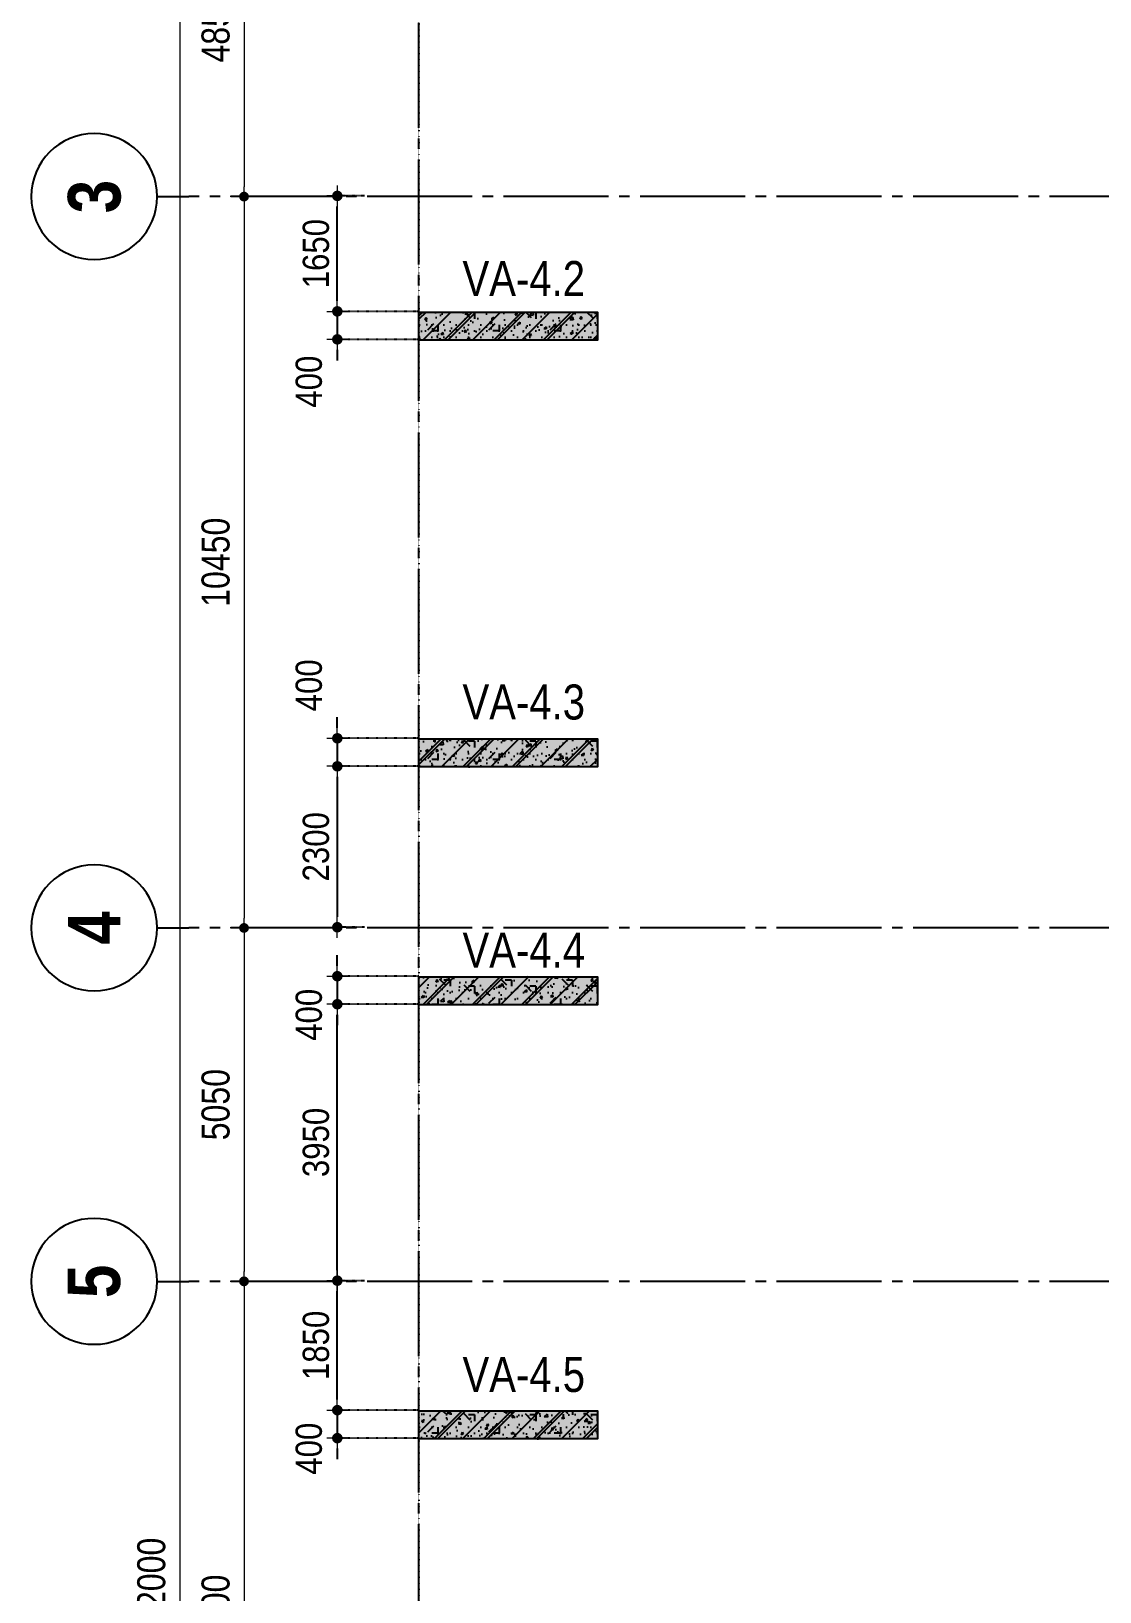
# Model space of a CAD drawing. Header units: millimetres. Extents: x -3973692 to -2843767, y 592734 to 838475.
# Drawn here: x -3354036 to -3338768, y 731085 to 753384 of the extents above; entities that cross this region are included whole.
import ezdxf
from ezdxf.enums import TextEntityAlignment as Align

# ---------------------------------------------------------------- set-up
doc = ezdxf.new("R2010")
doc.units = ezdxf.units.MM
doc.header["$MEASUREMENT"] = 0
doc.header["$PDMODE"] = 3
doc.header["$PDSIZE"] = -20
for name, pattern in [('CHG_XX_Luoi truc-Block A$0$MB_Luoi truc-150-TWA$0$Center101', [13, 10, -1, 1, -1]), ('DOT2', [0.125, 0, -0.125]), ('HIDDEN5', [2.8375, 1.25, -1.5875])]:
    doc.linetypes.add(name, pattern=pattern)
doc.layers.get('0').update_dxf_attribs({"lineweight": 9})
doc.layers.get('Defpoints').update_dxf_attribs({"color": 10, "lineweight": 0})
for name, color, linetype, lineweight in [("'S_General_Dim_1", 1, 'Continuous', 18), ('CHG_XX_Cot_Block A-T2-3$0$DBAO', 3, 'Continuous', 13), ('CHG_XX_Luoi truc-Block A$0$Dim 200', 1, 'Continuous', 5), ('TEXT', 7, 'Continuous', 15)]:
    doc.layers.add(name, color=color, linetype=linetype, lineweight=lineweight)
for name, color, linetype in [('CHG_XX_Cot_Block A-T2-3$0$mb_cot tang 4-8 twa$0$Concrete Hatch', 218, 'Continuous'), ('CHG_XX_Cot_Block A-T2-3$0$mb_cot tang 4-8 twa$0$Concrete Line', 6, 'Continuous'), ('CHG_XX_Cot_Block A-T2-3$0$mb_cot tang 4-8 twa$0$Concrete Solid', 216, 'Continuous'), ('CHG_XX_Luoi truc-Block A$0$MB_Luoi truc-150-TWA$0$Grid', 34, 'Continuous'), ('CHG_XX_Luoi truc-Block A$0$MB_Luoi truc-150-TWA$0$Grid Line', 251, 'CHG_XX_Luoi truc-Block A$0$MB_Luoi truc-150-TWA$0$Center101'), ('dim', 1, 'Continuous')]:
    doc.layers.add(name, color=color, linetype=linetype)
doc.styles.add('arial', font='arial.ttf', dxfattribs={"width": 0.85})
doc.styles.add('CHG_XX_Luoi truc-Block A$0$MB_Luoi truc-150-TWA$0$Grid A-F$0$VNI-HelveCB', font='')
doc.styles.add('CHG_XX_Luoi truc-Block A$0$Star-HelCon', font='')
doc.styles.add('TTP-HelCon', font='')
doc.styles.get('CHG_XX_Luoi truc-Block A$0$MB_Luoi truc-150-TWA$0$Grid A-F$0$VNI-HelveCB').set_extended_font_data('VNI-Helve-Condense', bold=True)
doc.styles.get('CHG_XX_Luoi truc-Block A$0$Star-HelCon').set_extended_font_data('VNI-Helve-Condense')
doc.styles.get('TTP-HelCon').set_extended_font_data('VNI-Helve-Condense')
doc.dimstyles.new('150', dxfattribs={"dimscale": 150, "dimtxt": 2.5, "dimasz": 1, "dimexe": 0, "dimexo": 0, "dimgap": 0.75, "dimtad": 1, "dimdec": 0, "dimzin": 9, "dimdsep": 46, "dimtxsty": 'arial', "dimblk1": 'DIMDOT', "dimblk2": 'DIMDOT', "dimsah": 1, "dimcen": 2, "dimdle": 3, "dimclre": 8, "dimclrt": 2, "dimadec": 0, "dimazin": 0, "dimtfac": 1, "dimtdec": 0, "dimtix": 1, "dimtmove": 2, "dimatfit": 3, "dimldrblk": 'DIMPIJL', "dimfxl": 1, "dimtvp": 1.8, "dimtolj": 1, "dimtzin": 0, "dimarcsym": 0})
doc.dimstyles.new('CHG_XX_Luoi truc-Block A$0$Dim 200', dxfattribs={"dimscale": 200, "dimtxt": 2, "dimasz": 0.7, "dimexe": 1, "dimexo": 1, "dimgap": 1, "dimtad": 1, "dimdec": 0, "dimzin": 12, "dimdsep": 46, "dimtxsty": 'CHG_XX_Luoi truc-Block A$0$Star-HelCon', "dimblk": 'CHG_XX_Luoi truc-Block A$0$_Dot', "dimcen": 1, "dimclrd": 256, "dimclre": 256, "dimclrt": 3, "dimadec": 0, "dimazin": 0, "dimtfac": 1, "dimtdec": 0, "dimtix": 1, "dimtmove": 2, "dimatfit": 3, "dimldrblk": 'CHG_XX_Luoi truc-Block A$0$HTT Arrow 30', "dimfxl": 1, "dimtolj": 1, "dimtzin": 0, "dimarcsym": 0})

# ---------------------------------------------------------------- blocks, each defined once
blk = doc.blocks.new('*U3015')
at = {"layer": 'CHG_XX_Luoi truc-Block A$0$MB_Luoi truc-150-TWA$0$Grid Line'}
blk.add_line((0, 0), (0, 467), dxfattribs=at)
at = {"layer": 'CHG_XX_Luoi truc-Block A$0$MB_Luoi truc-150-TWA$0$Grid', "lineweight": -2, "style": 'CHG_XX_Luoi truc-Block A$0$MB_Luoi truc-150-TWA$0$Grid A-F$0$VNI-HelveCB'}
for tag, p in [('GRIDSUB', (0, 476)), ('GRID', (0, -9))]:
    blk.add_attdef(tag, text='', height=5, dxfattribs=at).set_placement(p, align=Align.MIDDLE)
blk = doc.blocks.new('CHG_XX_Luoi truc-Block A$0$_Dot')
at = {"color": 0, "linetype": 'ByBlock', "lineweight": -2}
blk.add_line((-0.5, 0), (-1, 0), dxfattribs=at)
at = {"color": 0, "linetype": 'ByBlock', "const_width": 0.5}
blk.add_lwpolyline([(-0.25, 0, 1), (0.25, 0, 1)], format="xyb", close=True, dxfattribs=at)
blk = doc.blocks.new('*D2997')
at = {"layer": 'CHG_XX_Luoi truc-Block A$0$Dim 200', "lineweight": -2, "transparency": 16777216}
for p, q in [((-1678.131983339686, 145909.6356885453), (-2699.98452554447, 145909.6356885453)), ((-2499.98452554447, 145769.6356885453), (-2499.984525544469, 141199.6356885453)), ((-1678.131983339686, 141059.6356885453), (-2699.984525544469, 141059.6356885453))]:
    blk.add_line(p, q, dxfattribs=at)
at = {"layer": 'Defpoints', "color": 0, "transparency": 16777216}
for p in [(-1478.131983339686, 145909.6356885453), (-2499.984525544469, 141059.6356885453), (-1478.131983339686, 141059.6356885453)]:
    blk.add_point(p, dxfattribs=at)
at = {"layer": 'CHG_XX_Luoi truc-Block A$0$Dim 200', "lineweight": -2, "transparency": 16777216, "xscale": 140, "yscale": 140, "zscale": 140}
for p, rotation in [((-2499.98452554447, 145909.6356885453), 90), ((-2499.984525544469, 141059.6356885453), 270)]:
    blk.add_blockref('CHG_XX_Luoi truc-Block A$0$_Dot', p, dxfattribs=dict(at, rotation=rotation))
at = {"layer": 'CHG_XX_Luoi truc-Block A$0$Dim 200', "color": 3, "transparency": 16777216, "insert": (-2904.251192211096, 143484.6356885452), "char_height": 400, "attachment_point": 5, "rotation": 90, "style": 'CHG_XX_Luoi truc-Block A$0$Star-HelCon'}
blk.add_mtext('\\A1;4850', dxfattribs=at)
blk = doc.blocks.new('CHG_XX_Luoi truc-Block A$0$HTT Arrow 30')
blk.add_hatch(color=256).paths.add_polyline_path([(-2.5, 0.3750000000000002), (-2.5, -0.3749999999999998), (0, 0)])
at = {"color": 0, "linetype": 'ByBlock', "lineweight": -2}
for p, q in [((0, 0), (-2.5, 0.3750000000000002)), ((-2.5, -0.3749999999999998), (-2.5, 0.3750000000000002)), ((0, 0), (-2.5, -0.3749999999999998))]:
    blk.add_line(p, q, dxfattribs=at)
blk = doc.blocks.new('*D2998')
at = {"layer": 'CHG_XX_Luoi truc-Block A$0$Dim 200', "lineweight": -2, "transparency": 16777216}
for p, q in [((-1678.131983339686, 141059.6356885453), (-2699.984525540747, 141059.6356885453)), ((-2499.984525540747, 140919.6356885453), (-2499.984525540744, 130749.6356885453)), ((-1678.131983812798, 130609.6356885453), (-2699.984525540744, 130609.6356885453))]:
    blk.add_line(p, q, dxfattribs=at)
at = {"layer": 'Defpoints', "color": 0, "transparency": 16777216}
for p in [(-1478.131983339686, 141059.6356885453), (-2499.984525540744, 130609.6356885453), (-1478.131983812798, 130609.6356885453)]:
    blk.add_point(p, dxfattribs=at)
at = {"layer": 'CHG_XX_Luoi truc-Block A$0$Dim 200', "lineweight": -2, "transparency": 16777216, "xscale": 140, "yscale": 140, "zscale": 140}
for p, rotation in [((-2499.984525540747, 141059.6356885453), 90), ((-2499.984525540744, 130609.6356885453), 270)]:
    blk.add_blockref('CHG_XX_Luoi truc-Block A$0$_Dot', p, dxfattribs=dict(at, rotation=rotation))
at = {"layer": 'CHG_XX_Luoi truc-Block A$0$Dim 200', "color": 3, "transparency": 16777216, "insert": (-2904.251192207374, 135834.6356885452), "char_height": 400, "attachment_point": 5, "rotation": 90, "style": 'CHG_XX_Luoi truc-Block A$0$Star-HelCon'}
blk.add_mtext('\\A1;10450', dxfattribs=at)
blk = doc.blocks.new('*D2999')
at = {"layer": 'CHG_XX_Luoi truc-Block A$0$Dim 200', "lineweight": -2, "transparency": 16777216}
for p, q in [((-1678.131983339686, 130609.6356885453), (-2699.984525544471, 130609.6356885453)), ((-2499.984525544471, 130469.6356885453), (-2499.984525544469, 125699.6356885453)), ((-1678.131983339686, 125559.6356885453), (-2699.984525544469, 125559.6356885453))]:
    blk.add_line(p, q, dxfattribs=at)
at = {"layer": 'Defpoints', "color": 0, "transparency": 16777216}
for p in [(-1478.131983339685, 130609.6356885453), (-2499.984525544469, 125559.6356885453), (-1478.131983339686, 125559.6356885453)]:
    blk.add_point(p, dxfattribs=at)
at = {"layer": 'CHG_XX_Luoi truc-Block A$0$Dim 200', "lineweight": -2, "transparency": 16777216, "xscale": 140, "yscale": 140, "zscale": 140}
for p, rotation in [((-2499.984525544471, 130609.6356885453), 90), ((-2499.984525544469, 125559.6356885453), 270)]:
    blk.add_blockref('CHG_XX_Luoi truc-Block A$0$_Dot', p, dxfattribs=dict(at, rotation=rotation))
at = {"layer": 'CHG_XX_Luoi truc-Block A$0$Dim 200', "color": 3, "transparency": 16777216, "insert": (-2904.2511922111, 128084.6356885452), "char_height": 400, "attachment_point": 5, "rotation": 90, "style": 'CHG_XX_Luoi truc-Block A$0$Star-HelCon'}
blk.add_mtext('\\A1;5050', dxfattribs=at)
blk = doc.blocks.new('*D3000')
at = {"layer": 'CHG_XX_Luoi truc-Block A$0$Dim 200', "lineweight": -2, "transparency": 16777216}
for p, q in [((-1678.131983339686, 125559.6356885453), (-2699.984525544472, 125559.6356885453)), ((-2499.984525544472, 125419.6356885453), (-2499.98452554447, 116299.6356885453)), ((-1828.131983339686, 116159.6356885453), (-2699.98452554447, 116159.6356885453))]:
    blk.add_line(p, q, dxfattribs=at)
at = {"layer": 'Defpoints', "color": 0, "transparency": 16777216}
for p in [(-1478.131983339686, 125559.6356885453), (-2499.98452554447, 116159.6356885453), (-1628.131983339686, 116159.6356885453)]:
    blk.add_point(p, dxfattribs=at)
at = {"layer": 'CHG_XX_Luoi truc-Block A$0$Dim 200', "lineweight": -2, "transparency": 16777216, "xscale": 140, "yscale": 140, "zscale": 140}
for p, rotation in [((-2499.984525544472, 125559.6356885453), 90), ((-2499.98452554447, 116159.6356885453), 270)]:
    blk.add_blockref('CHG_XX_Luoi truc-Block A$0$_Dot', p, dxfattribs=dict(at, rotation=rotation))
at = {"layer": 'CHG_XX_Luoi truc-Block A$0$Dim 200', "color": 3, "transparency": 16777216, "insert": (-2904.251192211103, 120859.6356885452), "char_height": 400, "attachment_point": 5, "rotation": 90, "style": 'CHG_XX_Luoi truc-Block A$0$Star-HelCon'}
blk.add_mtext('\\A1;9400', dxfattribs=at)
blk = doc.blocks.new('*D3004')
at = {"layer": 'CHG_XX_Luoi truc-Block A$0$Dim 200', "lineweight": -2, "transparency": 16777216}
for p, q in [((-2389.058254442077, 152259.6356885453), (-3618.466354361928, 152259.6356885453)), ((-3418.466354361928, 152119.6356885453), (-3418.466354361914, 90399.63568854523)), ((-2354.176773137588, 90259.63568854523), (-3618.466354361914, 90259.63568854523))]:
    blk.add_line(p, q, dxfattribs=at)
at = {"layer": 'Defpoints', "color": 0, "transparency": 16777216}
for p in [(-2189.058254442077, 152259.6356885453), (-3418.466354361914, 90259.63568854523), (-2154.176773137588, 90259.63568854523)]:
    blk.add_point(p, dxfattribs=at)
at = {"layer": 'CHG_XX_Luoi truc-Block A$0$Dim 200', "lineweight": -2, "transparency": 16777216, "xscale": 140, "yscale": 140, "zscale": 140}
for p, rotation in [((-3418.466354361928, 152259.6356885453), 90), ((-3418.466354361914, 90259.63568854523), 270)]:
    blk.add_blockref('CHG_XX_Luoi truc-Block A$0$_Dot', p, dxfattribs=dict(at, rotation=rotation))
at = {"layer": 'CHG_XX_Luoi truc-Block A$0$Dim 200', "color": 3, "transparency": 16777216, "insert": (-3822.733021028553, 121259.6356885452), "char_height": 400, "attachment_point": 5, "rotation": 90, "style": 'CHG_XX_Luoi truc-Block A$0$Star-HelCon'}
blk.add_mtext('\\A1;62000', dxfattribs=at)
blk = doc.blocks.new('*U3014')
at = {"layer": 'CHG_XX_Luoi truc-Block A$0$MB_Luoi truc-150-TWA$0$Grid', "lineweight": -2}
blk.add_line((0, 407), (0, 404), dxfattribs=at)
blk.add_circle((0, 413), 6, dxfattribs=at)
at = {"layer": 'CHG_XX_Luoi truc-Block A$0$MB_Luoi truc-150-TWA$0$Grid Line'}
blk.add_line((0, 0), (0, 404), dxfattribs=at)
at = {"layer": 'CHG_XX_Luoi truc-Block A$0$MB_Luoi truc-150-TWA$0$Grid', "lineweight": -2, "style": 'CHG_XX_Luoi truc-Block A$0$MB_Luoi truc-150-TWA$0$Grid A-F$0$VNI-HelveCB'}
for tag, p in [('GRIDSUB', (0, 413)), ('GRID', (0, -9))]:
    blk.add_attdef(tag, text='', height=5, dxfattribs=at).set_placement(p, align=Align.MIDDLE)
blk = doc.blocks.new('*U2986')
at = {"layer": 'CHG_XX_Cot_Block A-T2-3$0$mb_cot tang 4-8 twa$0$Concrete Hatch'}
h = blk.add_hatch(dxfattribs=at)
h.set_pattern_fill('CONCRETE', color=256, scale=50, style=0, pattern_type=2)
h.set_pattern_definition([(45, (250.0000000000001, -2500), (-176.7766952966369, 176.7766952966369), []), (45, (250.0000000000001, -2450), (-353.5533905932737, 353.5533905932738), []), (49.99999999999999, (250.0000000000001, -2500), (358.6300913003767, -31.37606749129755), [37.5, -412.5]), (355, (250.0000000000001, -2500), (-69.3756668065, 376.0960668500059), [30, -330]), (100.4514, (279.8858400000001, -2502.614669999999), (289.2546908570108, 344.7197710304768), [31.870095, -350.571056]), (46.18420000000001, (250.0000000000001, -2400), (533.6205243128222, -82.75950716450905), [56.25, -618.75]), (96.6356, (294.4683725000001, -2406.8966535), (467.3313527743517, 487.0589354502209), [47.805144, -525.8565]), (351.1842, (250.0000000000001, -2400), (467.3309725668136, 487.0593004626623), [45, -495]), (21, (300.0000000000001, -2425), (298.4535260592309, -201.3094453326694), [37.5, -412.5]), (326.0000000000001, (300.0000000000001, -2425), (121.6576659607909, 362.5750225234265), [30, -330]), (71.4514, (324.8711165000001, -2441.775803), (420.111314290745, 161.2652483549762), [31.870095, -350.571056]), (37.50000000000001, (250.0000000000001, -2500), (6.079927658645334, 166.4469269156558), [0, -326, 0, -335, 0, -331.25]), (7.499999999999999, (250.0000000000001, -2500), (131.5347687210743, 197.2058559411801), [0, -191, 0, -318.5, 0, -126.25]), (327.5, (138.5000000000001, -2500), (266.9112180862045, -11.2774358671899), [0, -125, 0, -390, 0, -517.5]), (317.5, (88.50000000000011, -2500), (291.5930846711931, 50.05249116615882), [0, -162.5, 0, -259, 0, -367.5]), (0, (425.0000000000001, -2325), (0, 875), [87.5, -787.5]), (0, (687.5000000000001, -2150), (0, 875), [87.5, -787.5]), (0, (512.5000000000001, -1800), (0, 875), [87.5, -350, 87.5, -350]), (90, (425.0000000000001, -2325), (-875, 5.35782974626967e-14), [87.5, -787.5]), (90, (512.5000000000001, -1800), (-875, 5.35782974626967e-14), [87.5, -787.5]), (90, (775.0000000000001, -2150), (-875, 5.35782974626967e-14), [87.5, -787.5]), (90, (950.0000000000001, -1887.5), (-875, 5.35782974626967e-14), [87.5, -787.5]), (135, (512.5000000000001, -2325), (-875.016357447105, 8.881784197001252e-14), [123.76, -1113.7]), (135, (600.0000000000001, -1800), (-875.016357447105, 8.881784197001252e-14), [123.76, -1113.7]), (45, (687.5000000000001, -2150), (8.881784197001252e-14, 875.016357447105), [123.76, -247.485, 123.76, -742.455]), (0, (75.00000000000011, -2500), (87.5, 87.5), [-175, 0])])
h.paths.add_polyline_path([(-50, 50), (-50, -2500), (350.0000000000001, -2500), (350.0000000000001, 50)])
at = {"layer": 'CHG_XX_Cot_Block A-T2-3$0$mb_cot tang 4-8 twa$0$Concrete Solid'}
blk.add_hatch(color=256, dxfattribs=at).paths.add_polyline_path([(-50, 50), (-50, -2500), (350.0000000000001, -2500), (350.0000000000001, 50)])
at = {"layer": 'CHG_XX_Cot_Block A-T2-3$0$mb_cot tang 4-8 twa$0$Concrete Line'}
blk.add_lwpolyline([(-50, 50), (-50, -2500), (350.0000000000001, -2500), (350.0000000000001, 50)], close=True, dxfattribs=at)
blk = doc.blocks.new('a')
at = {"layer": 'TEXT', "color": 3, "style": 'TTP-HelCon'}
for s, p in [('VA-4.2', (622.0308856256306, -12621.18041008338)), ('VA-4.3', (622.0308856256306, -18671.74291008338)), ('VA-4.4', (622.0308856256306, -22215.64091008343)), ('VA-4.5', (622.0308856256306, -28280.66441008355))]:
    blk.add_text(s, height=500, dxfattribs=at).set_placement(p)
blk = doc.blocks.new('DIMDOT')
for p, q in [((1, 0), (-1, 0)), ((0, -1), (0, 1))]:
    blk.add_line(p, q)
at = {"const_width": 0.5}
blk.add_lwpolyline([(-0.25, 0, 1), (0.25, 0, 1)], format="xyb", close=True, dxfattribs=at)
blk = doc.blocks.new('*D442')
at = {"layer": "'S_General_Dim_1", "color": 0, "lineweight": -2, "transparency": 16777216}
for p, q in [((-3349662.051391163, 749530.6471381307), (-3349662.051391163, 749680.6471381307)), ((-3349662.051391163, 749380.6471381307), (-3349662.051391163, 748980.6471381307)), ((-3349662.051391163, 748830.6471381307), (-3349662.051391163, 748680.6471381307))]:
    blk.add_line(p, q, dxfattribs=at)
at = {"layer": "'S_General_Dim_1", "color": 8, "linetype": 'HIDDEN5', "lineweight": -2, "transparency": 16777216}
for p, q in [((-3348495.198556938, 749380.6471381307), (-3349662.051391163, 749380.6471381307)), ((-3348495.198556938, 748980.6471381307), (-3349662.051391163, 748980.6471381307))]:
    blk.add_line(p, q, dxfattribs=at)
at = {"layer": 'Defpoints', "color": 0, "transparency": 16777216}
for p in [(-3348495.198556938, 749380.6471381307), (-3349662.051391163, 748980.6471381307), (-3348495.198556938, 748980.6471381307)]:
    blk.add_point(p, dxfattribs=at)
at = {"layer": "'S_General_Dim_1", "color": 0, "lineweight": -2, "transparency": 16777216, "xscale": 150, "yscale": 150, "zscale": 150}
for p, rotation in [((-3349662.051391163, 749380.6471381307), 270), ((-3349662.051391163, 748980.6471381307), 90)]:
    blk.add_blockref('DIMDOT', p, dxfattribs=dict(at, rotation=rotation))
at = {"layer": "'S_General_Dim_1", "color": 2, "transparency": 16777216, "insert": (-3350067.337884995, 748376.9322943944), "char_height": 375, "attachment_point": 5, "rotation": 90, "style": 'arial'}
blk.add_mtext('\\A1;400', dxfattribs=at)
blk = doc.blocks.new('DIMPIJL')
at = {"linetype": 'ByBlock'}
blk.add_solid([(-2.5, 0.4166666666666686), (-2.5, -0.4166666666666686), (0, 0)], dxfattribs=at)
blk = doc.blocks.new('*D443')
at = {"layer": "'S_General_Dim_1", "color": 0, "lineweight": -2, "transparency": 16777216}
for p, q in [((-3349662.051391163, 743430.6471436089), (-3349662.051391163, 743580.6471436089)), ((-3349662.051391163, 743280.6471436089), (-3349662.051391163, 742880.6471436089)), ((-3349662.051391163, 742730.6471436089), (-3349662.051391163, 742580.6471436089))]:
    blk.add_line(p, q, dxfattribs=at)
at = {"layer": "'S_General_Dim_1", "color": 8, "linetype": 'HIDDEN5', "lineweight": -2, "transparency": 16777216}
for p, q in [((-3348495.198556938, 743280.6471436089), (-3349662.051391163, 743280.6471436089)), ((-3348495.198556938, 742880.6471436089), (-3349662.051391163, 742880.6471436089))]:
    blk.add_line(p, q, dxfattribs=at)
at = {"layer": 'Defpoints', "color": 0, "transparency": 16777216}
for p in [(-3348495.198556938, 743280.6471436089), (-3349662.051391163, 742880.6471436089), (-3348495.198556938, 742880.6471436089)]:
    blk.add_point(p, dxfattribs=at)
at = {"layer": "'S_General_Dim_1", "color": 0, "lineweight": -2, "transparency": 16777216, "xscale": 150, "yscale": 150, "zscale": 150}
for p, rotation in [((-3349662.051391163, 743280.6471436089), 270), ((-3349662.051391163, 742880.6471436089), 90)]:
    blk.add_blockref('DIMDOT', p, dxfattribs=dict(at, rotation=rotation))
at = {"layer": "'S_General_Dim_1", "color": 2, "transparency": 16777216, "insert": (-3350067.337884995, 744037.4641652115), "char_height": 375, "attachment_point": 5, "rotation": 90, "style": 'arial'}
blk.add_mtext('\\A1;400', dxfattribs=at)
blk = doc.blocks.new('*D444')
at = {"layer": "'S_General_Dim_1", "color": 0, "lineweight": -2, "transparency": 16777216}
for p, q in [((-3349662.051391159, 740030.647143729), (-3349662.051391159, 740180.647143729)), ((-3349662.051391159, 739880.647143729), (-3349662.051391159, 739480.647143729)), ((-3349662.051391159, 739330.647143729), (-3349662.051391159, 739180.647143729))]:
    blk.add_line(p, q, dxfattribs=at)
at = {"layer": "'S_General_Dim_1", "color": 8, "linetype": 'HIDDEN5', "lineweight": -2, "transparency": 16777216}
for p, q in [((-3348495.198556938, 739880.647143729), (-3349662.051391159, 739880.647143729)), ((-3348495.198556938, 739480.647143729), (-3349662.051391159, 739480.647143729))]:
    blk.add_line(p, q, dxfattribs=at)
at = {"layer": 'Defpoints', "color": 0, "transparency": 16777216}
for p in [(-3348495.198556938, 739880.647143729), (-3349662.051391159, 739480.647143729), (-3348495.198556938, 739480.647143729)]:
    blk.add_point(p, dxfattribs=at)
at = {"layer": "'S_General_Dim_1", "color": 0, "lineweight": -2, "transparency": 16777216, "xscale": 150, "yscale": 150, "zscale": 150}
for p, rotation in [((-3349662.051391159, 739880.647143729), 270), ((-3349662.051391159, 739480.647143729), 90)]:
    blk.add_blockref('DIMDOT', p, dxfattribs=dict(at, rotation=rotation))
at = {"layer": "'S_General_Dim_1", "color": 2, "transparency": 16777216, "insert": (-3350067.337884995, 739329.4825519068), "char_height": 375, "attachment_point": 5, "rotation": 90, "style": 'arial'}
blk.add_mtext('\\A1;400', dxfattribs=at)
blk = doc.blocks.new('*D445')
at = {"layer": "'S_General_Dim_1", "color": 0, "lineweight": -2, "transparency": 16777216}
for p, q in [((-3349662.051391159, 733830.6471449591), (-3349662.051391159, 733980.6471449591)), ((-3349662.051391159, 733680.6471449591), (-3349662.051391159, 733280.6471449591)), ((-3349662.051391159, 733130.6471449591), (-3349662.051391159, 732980.6471449591))]:
    blk.add_line(p, q, dxfattribs=at)
at = {"layer": "'S_General_Dim_1", "color": 8, "linetype": 'HIDDEN5', "lineweight": -2, "transparency": 16777216}
for p, q in [((-3348495.198556938, 733680.6471449591), (-3349662.051391159, 733680.6471449591)), ((-3348495.198556938, 733280.6471449591), (-3349662.051391159, 733280.6471449591))]:
    blk.add_line(p, q, dxfattribs=at)
at = {"layer": 'Defpoints', "color": 0, "transparency": 16777216}
for p in [(-3348495.198556938, 733680.6471449591), (-3349662.051391159, 733280.6471449591), (-3348495.198556938, 733280.6471449591)]:
    blk.add_point(p, dxfattribs=at)
at = {"layer": "'S_General_Dim_1", "color": 0, "lineweight": -2, "transparency": 16777216, "xscale": 150, "yscale": 150, "zscale": 150}
for p, rotation in [((-3349662.051391159, 733680.6471449591), 270), ((-3349662.051391159, 733280.6471449591), 90)]:
    blk.add_blockref('DIMDOT', p, dxfattribs=dict(at, rotation=rotation))
at = {"layer": "'S_General_Dim_1", "color": 2, "transparency": 16777216, "insert": (-3350067.337884995, 733129.4825531369), "char_height": 375, "attachment_point": 5, "rotation": 90, "style": 'arial'}
blk.add_mtext('\\A1;400', dxfattribs=at)
blk = doc.blocks.new('*D458')
at = {"layer": "'S_General_Dim_1", "color": 8, "linetype": 'HIDDEN5', "lineweight": -2, "transparency": 16777216}
for p, q in [((-3349272.238507961, 751030.6471381315), (-3349662.051391161, 751030.6471381315)), ((-3348495.198556938, 749380.6471381307), (-3349662.051391161, 749380.6471381307))]:
    blk.add_line(p, q, dxfattribs=at)
at = {"layer": "'S_General_Dim_1", "color": 0, "lineweight": -2, "transparency": 16777216}
blk.add_line((-3349662.051391161, 749530.6471381307), (-3349662.051391161, 750880.6471381315), dxfattribs=at)
at = {"layer": 'Defpoints', "color": 0, "transparency": 16777216}
for p in [(-3349662.051391161, 751030.6471381315), (-3349272.238507961, 751030.6471381315), (-3348495.198556938, 749380.6471381307)]:
    blk.add_point(p, dxfattribs=at)
at = {"layer": "'S_General_Dim_1", "color": 0, "lineweight": -2, "transparency": 16777216, "xscale": 150, "yscale": 150, "zscale": 150}
for p, rotation in [((-3349662.051391161, 751030.6471381315), 90), ((-3349662.051391161, 749380.6471381307), 270)]:
    blk.add_blockref('DIMDOT', p, dxfattribs=dict(at, rotation=rotation))
at = {"layer": "'S_General_Dim_1", "color": 2, "transparency": 16777216, "insert": (-3349966.016261556, 750205.647138132), "char_height": 375, "attachment_point": 5, "rotation": 90, "style": 'arial'}
blk.add_mtext('\\A1;1650', dxfattribs=at)
blk = doc.blocks.new('*D459')
at = {"layer": "'S_General_Dim_1", "color": 8, "linetype": 'HIDDEN5', "lineweight": -2, "transparency": 16777216}
for p, q in [((-3349272.238507961, 735530.6471381315), (-3349662.051391161, 735530.6471381315)), ((-3348495.198556938, 733680.6471449591), (-3349662.051391161, 733680.6471449591))]:
    blk.add_line(p, q, dxfattribs=at)
at = {"layer": "'S_General_Dim_1", "color": 0, "lineweight": -2, "transparency": 16777216}
blk.add_line((-3349662.051391161, 733830.6471449591), (-3349662.051391161, 735380.6471381315), dxfattribs=at)
at = {"layer": 'Defpoints', "color": 0, "transparency": 16777216}
for p in [(-3349662.051391161, 735530.6471381315), (-3349272.238507961, 735530.6471381315), (-3348495.198556938, 733680.6471449591)]:
    blk.add_point(p, dxfattribs=at)
at = {"layer": "'S_General_Dim_1", "color": 0, "lineweight": -2, "transparency": 16777216, "xscale": 150, "yscale": 150, "zscale": 150}
for p, rotation in [((-3349662.051391161, 735530.6471381315), 90), ((-3349662.051391161, 733680.6471449591), 270)]:
    blk.add_blockref('DIMDOT', p, dxfattribs=dict(at, rotation=rotation))
at = {"layer": "'S_General_Dim_1", "color": 2, "transparency": 16777216, "insert": (-3349966.016261556, 734605.6471415461), "char_height": 375, "attachment_point": 5, "rotation": 90, "style": 'arial'}
blk.add_mtext('\\A1;1850', dxfattribs=at)
blk = doc.blocks.new('*D431')
at = {"layer": "'S_General_Dim_1", "color": 8, "linetype": 'HIDDEN5', "lineweight": -2, "transparency": 16777216}
for p, q in [((-3348495.198556938, 739480.647143729), (-3349662.051391163, 739480.647143729)), ((-3349272.238507961, 735530.6471381315), (-3349662.051391163, 735530.6471381315))]:
    blk.add_line(p, q, dxfattribs=at)
at = {"layer": "'S_General_Dim_1", "color": 0, "lineweight": -2, "transparency": 16777216}
blk.add_line((-3349662.051391163, 735680.6471381315), (-3349662.051391163, 739330.647143729), dxfattribs=at)
at = {"layer": 'Defpoints', "color": 0, "transparency": 16777216}
for p in [(-3349662.051391163, 739480.647143729), (-3348495.198556938, 739480.647143729), (-3349272.238507961, 735530.6471381315)]:
    blk.add_point(p, dxfattribs=at)
at = {"layer": "'S_General_Dim_1", "color": 0, "lineweight": -2, "transparency": 16777216, "xscale": 150, "yscale": 150, "zscale": 150}
for p, rotation in [((-3349662.051391163, 739480.647143729), 90), ((-3349662.051391163, 735530.6471381315), 270)]:
    blk.add_blockref('DIMDOT', p, dxfattribs=dict(at, rotation=rotation))
at = {"layer": "'S_General_Dim_1", "color": 2, "transparency": 16777216, "insert": (-3349966.144160603, 737505.6471409311), "char_height": 375, "attachment_point": 5, "rotation": 90, "style": 'arial'}
blk.add_mtext('\\A1;3950', dxfattribs=at)
blk = doc.blocks.new('*D432')
at = {"layer": "'S_General_Dim_1", "color": 8, "linetype": 'HIDDEN5', "lineweight": -2, "transparency": 16777216}
for p, q in [((-3348495.198556938, 742880.6471436089), (-3349662.051391161, 742880.6471436089)), ((-3349275.045288673, 740580.6471381315), (-3349662.051391161, 740580.6471381315))]:
    blk.add_line(p, q, dxfattribs=at)
at = {"layer": "'S_General_Dim_1", "color": 0, "lineweight": -2, "transparency": 16777216}
blk.add_line((-3349662.051391161, 742730.6471436089), (-3349662.051391161, 740730.6471381315), dxfattribs=at)
at = {"layer": 'Defpoints', "color": 0, "transparency": 16777216}
for p in [(-3348495.198556938, 742880.6471436089), (-3349662.051391161, 740580.6471381315), (-3349275.045288673, 740580.6471381315)]:
    blk.add_point(p, dxfattribs=at)
at = {"layer": "'S_General_Dim_1", "color": 0, "lineweight": -2, "transparency": 16777216, "xscale": 150, "yscale": 150, "zscale": 150}
for p, rotation in [((-3349662.051391161, 742880.6471436089), 90), ((-3349662.051391161, 740580.6471381315), 270)]:
    blk.add_blockref('DIMDOT', p, dxfattribs=dict(at, rotation=rotation))
at = {"layer": "'S_General_Dim_1", "color": 2, "transparency": 16777216, "insert": (-3349966.144160601, 741730.647140871), "char_height": 375, "attachment_point": 5, "rotation": 90, "style": 'arial'}
blk.add_mtext('\\A1;2300', dxfattribs=at)
blk = doc.blocks.new('CHG_XX_Luoi truc-Block A')
at = {"layer": 'CHG_XX_Luoi truc-Block A$0$MB_Luoi truc-150-TWA$0$Grid', "xscale": 150, "yscale": 150, "zscale": 150}
blk.add_blockref('*U3015', (0, 87440.67921933654), dxfattribs=at)
at = {"layer": 'CHG_XX_Luoi truc-Block A$0$MB_Luoi truc-150-TWA$0$Grid'}
ref = blk.add_blockref('*U3014', (57309.50927037185, 141059.6356885452), dxfattribs=dict(at, xscale=-150, yscale=150, zscale=150, rotation=90))
ref.add_attrib('GRIDSUB', '3', dxfattribs={"lineweight": -2, "height": 750, "rotation": 90, "style": 'CHG_XX_Luoi truc-Block A$0$MB_Luoi truc-150-TWA$0$Grid A-F$0$VNI-HelveCB'}).set_placement((-4640.490729628131, 141059.6356885452), align=Align.MIDDLE)
ref = blk.add_blockref('*U3014', (57309.50927037185, 130609.6356885452), dxfattribs=dict(at, xscale=-150, yscale=150, zscale=150, rotation=90))
ref.add_attrib('GRIDSUB', '4', dxfattribs={"lineweight": -2, "height": 750, "rotation": 90, "style": 'CHG_XX_Luoi truc-Block A$0$MB_Luoi truc-150-TWA$0$Grid A-F$0$VNI-HelveCB'}).set_placement((-4640.490729628131, 130609.6356885452), align=Align.MIDDLE)
ref = blk.add_blockref('*U3014', (57309.50927037185, 125559.6356885452), dxfattribs=dict(at, xscale=-150, yscale=150, zscale=150, rotation=90))
ref.add_attrib('GRIDSUB', '5', dxfattribs={"lineweight": -2, "height": 750, "rotation": 90, "style": 'CHG_XX_Luoi truc-Block A$0$MB_Luoi truc-150-TWA$0$Grid A-F$0$VNI-HelveCB'}).set_placement((-4640.490729628131, 125559.6356885452), align=Align.MIDDLE)
at = {"layer": 'CHG_XX_Luoi truc-Block A$0$Dim 200'}
for base, p1, p2, picture, middle in [((-3418.466354361914, 90259.63568854523), (-2189.058254442076, 152259.6356885452), (-2154.176773137588, 90259.6356885452), '*D3004', (-3822.733021028553, 121259.6356885452)), ((-2499.984525544469, 141059.6356885453), (-1478.131983339685, 145909.6356885452), (-1478.131983339685, 141059.6356885452), '*D2997', (-2904.251192211096, 143484.6356885452)), ((-2499.984525540744, 130609.6356885453), (-1478.131983339685, 141059.6356885452), (-1478.131983812797, 130609.6356885452), '*D2998', (-2904.251192207374, 135834.6356885452)), ((-2499.984525544469, 125559.6356885453), (-1478.131983339685, 130609.6356885452), (-1478.131983339685, 125559.6356885452), '*D2999', (-2904.2511922111, 128084.6356885452)), ((-2499.98452554447, 116159.6356885453), (-1478.131983339685, 125559.6356885452), (-1628.131983339685, 116159.6356885452), '*D3000', (-2904.251192211103, 120859.6356885452))]:
    dim = blk.add_linear_dim(base=base, p1=p1, p2=p2, angle=90, dimstyle='CHG_XX_Luoi truc-Block A$0$Dim 200', dxfattribs=at)
    dim.commit()
    dim.dimension.update_dxf_attribs({"geometry": picture, "text_midpoint": middle})
blk = doc.blocks.new('CHG_XX_Cot_Block A-T2-3')
at = {"layer": 'CHG_XX_Cot_Block A-T2-3$0$DBAO'}
blk.add_blockref('CHG_XX_Luoi truc-Block A', (8014952.261310224, 1085564.094002106), dxfattribs=at)
at = {"layer": 'CHG_XX_Cot_Block A-T2-3$0$mb_cot tang 4-8 twa$0$Concrete Line', "xscale": -1, "rotation": 90}
for p in [(8015002.261310224, 1224923.729690651), (8015002.261310224, 1218823.729690651), (8015002.261310224, 1215423.729690651), (8015002.261310224, 1209223.729696335)]:
    blk.add_blockref('*U2986', p, dxfattribs=at)

msp = doc.modelspace()

# ---------------------------------------------------------------- linework, layer by layer
at = {"layer": 'dim', "linetype": 'DOT2', "ltscale": 10}
msp.add_line((-3348495.198556936, 755371.0114551636), (-3348495.198556676, 717546.0159505988), dxfattribs=at)

# ---------------------------------------------------------------- block references
at = {"layer": "'S_General_Dim_1"}
msp.add_blockref('CHG_XX_Cot_Block A-T2-3', (-11363447.45986716, -475602.7182410646), dxfattribs=at)
at = {"layer": 'TEXT'}
msp.add_blockref('a', (-3348495.198556936, 762221.0114495861), dxfattribs=at)

# ---------------------------------------------------------------- dimensions: what is measured, and where the dimension line sits
at = {"layer": "'S_General_Dim_1"}
for base, p1, p2, picture, middle in [((-3349662.051391161, 751030.6471381315), (-3348495.198556936, 749380.6471381305), (-3349272.238507959, 751030.6471381313), '*D458', (-3349966.016261556, 750205.647138132)), ((-3349662.051391161, 740580.6471381315), (-3348495.198556936, 742880.6471436087), (-3349275.045288671, 740580.6471381313), '*D432', (-3349966.144160601, 741730.647140871)), ((-3349662.051391163, 739480.647143729), (-3349272.238507959, 735530.6471381313), (-3348495.198556936, 739480.6471437288), '*D431', (-3349966.144160603, 737505.6471409311)), ((-3349662.051391161, 735530.6471381315), (-3348495.198556936, 733680.6471449588), (-3349272.238507959, 735530.6471381313), '*D459', (-3349966.016261556, 734605.6471415461))]:
    dim = msp.add_linear_dim(base=base, p1=p1, p2=p2, angle=90, dimstyle='150', dxfattribs=at)
    dim.commit()
    dim.dimension.update_dxf_attribs({"geometry": picture, "text_midpoint": middle})
for base, p1, p2, picture, middle in [((-3349662.051391163, 748980.6471381307), (-3348495.198556936, 749380.6471381305), (-3348495.198556936, 748980.6471381305), '*D442', (-3350067.337884995, 748376.9322943944)), ((-3349662.051391163, 742880.6471436089), (-3348495.198556936, 743280.6471436087), (-3348495.198556936, 742880.6471436087), '*D443', (-3350067.337884995, 744037.4641652115)), ((-3349662.051391159, 739480.647143729), (-3348495.198556936, 739880.6471437288), (-3348495.198556936, 739480.6471437288), '*D444', (-3350067.337884995, 739329.4825519068)), ((-3349662.051391159, 733280.6471449591), (-3348495.198556936, 733680.6471449588), (-3348495.198556936, 733280.6471449588), '*D445', (-3350067.337884995, 733129.4825531369))]:
    dim = msp.add_linear_dim(base=base, p1=p1, p2=p2, angle=90, dimstyle='150', dxfattribs=at)
    dim.commit()
    dim.dimension.update_dxf_attribs({"geometry": picture, "text_midpoint": middle, "dimtype": 160})

doc.saveas('drawing.dxf')
